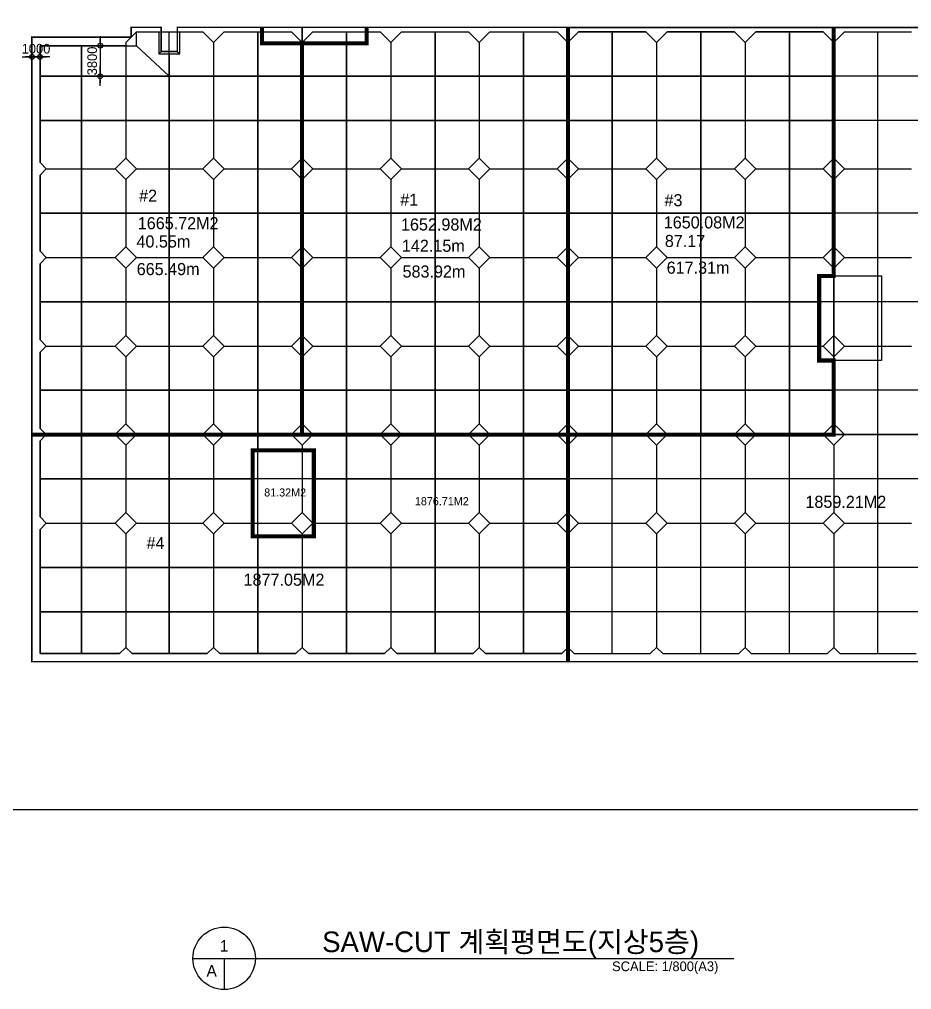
# Model space of a CAD drawing. Header units: millimetres. Extents: x -224470 to 893780, y -1288009 to 197746.
# Drawn here: x 102622 to 213406, y -1137539 to -1017047 of the extents above; entities that cross this region are included whole.
import ezdxf
from ezdxf.enums import TextEntityAlignment as Align

# ---------------------------------------------------------------- set-up
doc = ezdxf.new("R2010")
doc.units = ezdxf.units.MM
doc.header["$LTSCALE"] = 1000
doc.header["$MEASUREMENT"] = 0
doc.header["$PDSIZE"] = -10
doc.layers.get('0').update_dxf_attribs({"linetype": 'CONTINUOUS'})
doc.layers.get('Defpoints').update_dxf_attribs({"color": 171, "linetype": 'CONTINUOUS'})
for name, color, linetype in [('NDIM', 7, 'CONTINUOUS'), ('SAW-CUT', 6, 'CONTINUOUS'), ('SYM', 7, 'CONTINUOUS'), ('TEXT', 3, 'CONTINUOUS')]:
    doc.layers.add(name, color=color, linetype=linetype)
doc.styles.add('CGS', font='cgse', dxfattribs={"bigfont": 'cgs'})
doc.styles.add('나눔바른고딕', font='')
doc.styles.get('나눔바른고딕').set_extended_font_data('나눔바른고딕')
doc.dimstyles.new('NDIM 1200', dxfattribs={"dimscale": 500, "dimtxt": 3, "dimasz": 1, "dimexe": 2, "dimexo": 2, "dimgap": 1, "dimtad": 1, "dimdec": 0, "dimdsep": 46, "dimtxsty": 'CGS', "dimblk": 'DOT0', "dimcen": 1, "dimdle": 8, "dimclrd": 2, "dimclre": 2, "dimclrt": 2, "dimadec": 0, "dimazin": 0, "dimtfac": 1, "dimtdec": 0, "dimtix": 1, "dimtmove": 2, "dimatfit": 3, "dimldrblk": 'DOT0', "dimfxl": 1, "dimtolj": 1, "dimtzin": 0, "dimlwd": -1, "dimlwe": -1, "dimarcsym": 0})

# ---------------------------------------------------------------- blocks, each defined once
blk = doc.blocks.new('DOT0')
blk.add_line((-3, 0), (3, 0))
at = {"color": 6}
blk.add_circle((0, 0), 0.75, dxfattribs=at)
blk = doc.blocks.new('*D413')
at = {"layer": 'Defpoints', "color": 0, "ltscale": 0.4, "transparency": 16777216}
for p in [(105180, -1021692), (104180, -1023292), (105180, -1023292)]:
    blk.add_point(p, dxfattribs=at)
at = {"layer": 'NDIM', "ltscale": 0.4, "transparency": 16777216}
for p, q in [((103780, -1021692), (103380, -1021692)), ((104180, -1022492), (104180, -1020892)), ((104180, -1021692), (105180, -1021692)), ((105180, -1022492), (105180, -1020892)), ((105580, -1021692), (105980, -1021692))]:
    blk.add_line(p, q, dxfattribs=at)
at = {"layer": 'NDIM', "ltscale": 0.4, "transparency": 16777216, "xscale": 400, "yscale": 400, "zscale": 400}
blk.add_blockref('DOT0', (104180, -1021692), dxfattribs=at)
at = {"layer": 'NDIM', "ltscale": 0.4, "transparency": 16777216, "xscale": 400, "yscale": 400, "zscale": 400, "rotation": 180}
blk.add_blockref('DOT0', (105180, -1021692), dxfattribs=at)
at = {"layer": 'NDIM', "ltscale": 0.4, "transparency": 16777216, "insert": (104680, -1020692), "char_height": 1200, "attachment_point": 5, "style": 'CGS'}
blk.add_mtext('\\A1;1000', dxfattribs=at)
blk = doc.blocks.new('*D417')
at = {"layer": 'Defpoints', "color": 0, "ltscale": 0.4, "transparency": 16777216}
for p in [(114261, -1020309), (112661, -1024109), (114261, -1024109)]:
    blk.add_point(p, dxfattribs=at)
at = {"layer": 'NDIM', "ltscale": 0.4, "transparency": 16777216}
for p, q in [((113461, -1020309), (111861, -1020309)), ((112661, -1019909), (112661, -1019509)), ((112661, -1020309), (112661, -1024109)), ((113461, -1024109), (111861, -1024109)), ((112661, -1024509), (112661, -1024909))]:
    blk.add_line(p, q, dxfattribs=at)
at = {"layer": 'NDIM', "ltscale": 0.4, "transparency": 16777216, "xscale": 400, "yscale": 400, "zscale": 400}
for p, rotation in [((112661, -1020309), 270), ((112661, -1024109), 90)]:
    blk.add_blockref('DOT0', p, dxfattribs=dict(at, rotation=rotation))
at = {"layer": 'NDIM', "ltscale": 0.4, "transparency": 16777216, "insert": (111661, -1022209), "char_height": 1200, "attachment_point": 5, "rotation": 90, "style": 'CGS'}
blk.add_mtext('\\A1;3800', dxfattribs=at)

msp = doc.modelspace()

# ---------------------------------------------------------------- linework, layer by layer
at = {"color": 2, "ltscale": 10000, "const_width": 200}
for points in [[(132730.1, -1018034.5), (122230.1, -1018034.5), (122230.1, -1021034.5), (120230.1, -1021034.5), (120230.1, -1018034.5), (116480.1, -1018034.5), (116480.1, -1019259.5), (104180.1, -1019259.5), (104180.1, -1068609.5), (137730.1, -1068609.5), (137730.1, -1020034.5), (132730.1, -1020034.5), (132730.1, -1018034.5)], [(145730.1, -1018034.5), (145730.1, -1020034.5), (137730.1, -1020034.5), (137730.1, -1068609.5), (170730.1, -1068609.5), (170730.1, -1018034.5), (145730.1, -1018034.5)], [(203730.1, -1018034.5), (203730.1, -1048909.5), (201930.1, -1048909.5), (201930.1, -1059409.5), (203730.1, -1059409.5), (203730.1, -1068609.5), (170730.1, -1068609.5), (170730.1, -1018034.5), (203730.1, -1018034.5)], [(104180.1, -1068609.5), (104180.1, -1096809.5), (170730.1, -1096809.5), (170730.1, -1068609.5), (104180.1, -1068609.5)], [(131580.1, -1070559.5), (139180.1, -1070559.5), (139180.1, -1081259.5), (131580.1, -1081259.5), (131580.1, -1070559.5)]]:
    msp.add_lwpolyline(points, dxfattribs=at)
at = {"color": 3, "ltscale": 10000}
for points in [[(137730.1, -1068609.5), (137730.1, -1057609.5), (137730.1, -1018034.5), (122230.1, -1018034.5), (122230.1, -1021034.5), (120230.1, -1021034.5), (120230.1, -1018034.5), (116480.1, -1018034.5), (116480.1, -1019259.5), (104180.1, -1019259.5), (104180.1, -1068609.5), (137730.1, -1068609.5)], [(137730.1, -1018034.5), (137730.1, -1068609.5), (170730.1, -1068609.5), (170730.1, -1018034.5), (137730.1, -1018034.5)], [(170730.1, -1018034.5), (203730.1, -1018034.5), (203730.1, -1068609.5), (170730.1, -1068609.5), (170730.1, -1018034.5)], [(203730.1, -1018034.5), (236730.1, -1018034.5), (236730.1, -1068609.5), (203730.1, -1068609.5), (203730.1, -1018034.5)], [(104180.1, -1068609.5), (104180.1, -1096809.5), (170730.1, -1096809.5), (170730.1, -1068609.5), (104180.1, -1068609.5)], [(170730.1, -1068609.5), (170730.1, -1096809.5), (236730.1, -1096809.5), (236730.1, -1068609.5), (170730.1, -1068609.5)]]:
    msp.add_lwpolyline(points, dxfattribs=at)
at = {"color": 1, "ltscale": 10000, "const_width": 500}
for points in [[(137730.1, -1020034.5), (132730.1, -1020034.5), (132730.1, -1018034.5)], [(145730.1, -1018034.5), (145730.1, -1020034.5), (137730.1, -1020034.5), (137730.1, -1068609.5), (170730.1, -1068609.5), (170730.1, -1018034.5)], [(203730.1, -1018034.5), (203730.1, -1048909.5), (201930.1, -1048909.5), (201930.1, -1059409.5), (203730.1, -1059409.5), (203730.1, -1068609.5), (170730.1, -1068609.5)], [(137730.1, -1068609.5), (104180.1, -1068609.5)], [(170730.1, -1068609.5), (170730.1, -1096809.5)]]:
    msp.add_lwpolyline(points, dxfattribs=at)
at = {"color": 2, "ltscale": 10000}
msp.add_lwpolyline([(236730.1, -1057859.5), (236730.1, -1018034.5), (203730.1, -1018034.5), (203730.1, -1048909.5), (209680.1, -1048909.5), (209680.1, -1059409.5), (203730.1, -1059409.5), (203730.1, -1068609.5), (236730.1, -1068609.5), (236730.1, -1057859.5)], dxfattribs=at)
at = {"color": 114, "ltscale": 10000, "true_color": 0x139b48}
for points in [[(105954.4, -1068609.5), (105180.1, -1067835.2), (105180.1, -1058383.7), (105954.4, -1057609.5), (105180.1, -1056835.2), (105180.1, -1047383.7), (105954.4, -1046609.5), (105180.1, -1045835.2), (105180.1, -1036383.7), (105954.4, -1035609.5), (105180.1, -1034835.2), (105180.1, -1020309.5), (117154.4, -1020309.5), (117154.4, -1018609.5), (119929.4, -1018609.5), (119929.4, -1021334.5), (122529.4, -1021334.5), (122529.4, -1018609.5), (125405.8, -1018609.5), (126730.1, -1019933.7), (128054.4, -1018609.5), (136405.8, -1018609.5), (137730.1, -1019933.7), (137730.1, -1034285.2), (136405.8, -1035609.5), (137730.1, -1036933.7), (137730.1, -1045285.2), (136405.8, -1046609.5), (137730.1, -1047933.7), (137730.1, -1056285.2), (136405.8, -1057609.5), (137730.1, -1058933.7), (137730.1, -1067285.2), (136405.8, -1068609.5)], [(132230.1, -1018609.5), (132230.1, -1068609.5)], [(137730.1, -1019933.7), (139054.4, -1018609.5), (147405.8, -1018609.5), (148730.1, -1019933.7), (150054.4, -1018609.5), (158405.8, -1018609.5), (159730.1, -1019933.7), (161054.4, -1018609.5), (169405.8, -1018609.5), (170730.1, -1019933.7)], [(143230.1, -1018609.5), (143230.1, -1068609.5)], [(154230.1, -1018609.5), (154230.1, -1068609.5)], [(165230.1, -1018609.5), (165230.1, -1068609.5)], [(203730.1, -1019933.7), (202405.8, -1018609.5), (194054.4, -1018609.5), (192730.1, -1019933.7), (191405.8, -1018609.5), (183054.4, -1018609.5), (181730.1, -1019933.7), (180405.8, -1018609.5), (172054.4, -1018609.5), (170730.1, -1019933.7), (170730.1, -1034285.2), (172054.4, -1035609.5), (170730.1, -1036933.7), (170730.1, -1045285.2), (172054.4, -1046609.5), (170730.1, -1047933.7), (170730.1, -1056285.2), (172054.4, -1057609.5), (170730.1, -1058933.7), (170730.1, -1067285.2), (172054.4, -1068609.5)], [(176230.1, -1018609.5), (176230.1, -1068609.5)], [(187230.1, -1018609.5), (187230.1, -1068609.5)], [(198230.1, -1018609.5), (198230.1, -1068609.5)], [(110330.1, -1020309.5), (110330.1, -1068609.5)], [(115830.1, -1020309.5), (115830.1, -1034285.2)], [(117154.4, -1020309.5), (121230.1, -1024109.5)], [(126730.1, -1019933.7), (126730.1, -1034285.2)], [(148730.1, -1019933.7), (148730.1, -1034285.2)], [(159730.1, -1019933.7), (159730.1, -1034285.2)], [(181730.1, -1019933.7), (181730.1, -1034285.2)], [(192730.1, -1019933.7), (192730.1, -1034285.2)], [(120230.1, -1021034.5), (119929.4, -1021334.5)], [(121230.1, -1021334.5), (121230.1, -1068609.5)], [(122230.1, -1021034.5), (122529.4, -1021334.5)], [(105180.1, -1024109.5), (137730.1, -1024109.5)], [(137730.1, -1024109.5), (170730.1, -1024109.5)], [(170730.1, -1024109.5), (203730.1, -1024109.5)], [(105180.1, -1029609.5), (137730.1, -1029609.5)], [(137730.1, -1029609.5), (170730.1, -1029609.5)], [(170730.1, -1029609.5), (203730.1, -1029609.5)], [(115830.1, -1034285.2), (114505.8, -1035609.5), (115830.1, -1036933.7), (117154.4, -1035609.5), (115830.1, -1034285.2)], [(126730.1, -1034285.2), (125405.8, -1035609.5), (126730.1, -1036933.7), (128054.4, -1035609.5), (126730.1, -1034285.2)], [(137730.1, -1034285.2), (139054.4, -1035609.5), (137730.1, -1036933.7)], [(148730.1, -1034285.2), (147405.8, -1035609.5), (148730.1, -1036933.7), (150054.4, -1035609.5), (148730.1, -1034285.2)], [(159730.1, -1034285.2), (158405.8, -1035609.5), (159730.1, -1036933.7), (161054.4, -1035609.5), (159730.1, -1034285.2)], [(170730.1, -1034285.2), (169405.8, -1035609.5), (170730.1, -1036933.7)], [(181730.1, -1034285.2), (180405.8, -1035609.5), (181730.1, -1036933.7), (183054.4, -1035609.5), (181730.1, -1034285.2)], [(192730.1, -1034285.2), (191405.8, -1035609.5), (192730.1, -1036933.7), (194054.4, -1035609.5), (192730.1, -1034285.2)], [(203730.1, -1034285.2), (202405.8, -1035609.5), (203730.1, -1036933.7)], [(105954.4, -1035609.5), (114505.8, -1035609.5)], [(117154.4, -1035609.5), (125405.8, -1035609.5)], [(128054.4, -1035609.5), (136405.8, -1035609.5)], [(139054.4, -1035609.5), (147405.8, -1035609.5)], [(150054.4, -1035609.5), (158405.8, -1035609.5)], [(161054.4, -1035609.5), (169405.8, -1035609.5)], [(172054.4, -1035609.5), (180405.8, -1035609.5)], [(183054.4, -1035609.5), (191405.8, -1035609.5)], [(194054.4, -1035609.5), (202405.8, -1035609.5)], [(115830.1, -1036933.7), (115830.1, -1045285.2)], [(126730.1, -1036933.7), (126730.1, -1045285.2)], [(148730.1, -1036933.7), (148730.1, -1045285.2)], [(159730.1, -1036933.7), (159730.1, -1045285.2)], [(181730.1, -1036933.7), (181730.1, -1045285.2)], [(192730.1, -1036933.7), (192730.1, -1045285.2)], [(105180.1, -1041109.5), (137730.1, -1041109.5)], [(137730.1, -1041109.5), (170730.1, -1041109.5)], [(170730.1, -1041109.5), (203730.1, -1041109.5)], [(115830.1, -1045285.2), (114505.8, -1046609.5), (115830.1, -1047933.7), (117154.4, -1046609.5), (115830.1, -1045285.2)], [(126730.1, -1045285.2), (125405.8, -1046609.5), (126730.1, -1047933.7), (128054.4, -1046609.5), (126730.1, -1045285.2)], [(137730.1, -1045285.2), (139054.4, -1046609.5), (137730.1, -1047933.7)], [(148730.1, -1045285.2), (147405.8, -1046609.5), (148730.1, -1047933.7), (150054.4, -1046609.5), (148730.1, -1045285.2)], [(159730.1, -1045285.2), (158405.8, -1046609.5), (159730.1, -1047933.7), (161054.4, -1046609.5), (159730.1, -1045285.2)], [(170730.1, -1045285.2), (169405.8, -1046609.5), (170730.1, -1047933.7)], [(181730.1, -1045285.2), (180405.8, -1046609.5), (181730.1, -1047933.7), (183054.4, -1046609.5), (181730.1, -1045285.2)], [(192730.1, -1045285.2), (191405.8, -1046609.5), (192730.1, -1047933.7), (194054.4, -1046609.5), (192730.1, -1045285.2)], [(203730.1, -1045285.2), (202405.8, -1046609.5), (203730.1, -1047933.7)], [(105954.4, -1046609.5), (114505.8, -1046609.5)], [(117154.4, -1046609.5), (125405.8, -1046609.5)], [(128054.4, -1046609.5), (136405.8, -1046609.5)], [(139054.4, -1046609.5), (147405.8, -1046609.5)], [(150054.4, -1046609.5), (158405.8, -1046609.5)], [(161054.4, -1046609.5), (169405.8, -1046609.5)], [(172054.4, -1046609.5), (180405.8, -1046609.5)], [(183054.4, -1046609.5), (191405.8, -1046609.5)], [(194054.4, -1046609.5), (202405.8, -1046609.5)], [(115830.1, -1047933.7), (115830.1, -1056285.2)], [(126730.1, -1047933.7), (126730.1, -1056285.2)], [(148730.1, -1047933.7), (148730.1, -1056285.2)], [(159730.1, -1047933.7), (159730.1, -1056285.2)], [(181730.1, -1047933.7), (181730.1, -1056285.2)], [(192730.1, -1047933.7), (192730.1, -1056285.2)], [(105180.1, -1052109.5), (137730.1, -1052109.5)], [(137730.1, -1052109.5), (170730.1, -1052109.5)], [(170730.1, -1052109.5), (201930.1, -1052109.5)], [(115830.1, -1056285.2), (114505.8, -1057609.5), (115830.1, -1058933.7), (117154.4, -1057609.5), (115830.1, -1056285.2)], [(126730.1, -1056285.2), (125405.8, -1057609.5), (126730.1, -1058933.7), (128054.4, -1057609.5), (126730.1, -1056285.2)], [(137730.1, -1056285.2), (139054.4, -1057609.5), (137730.1, -1058933.7)], [(148730.1, -1056285.2), (147405.8, -1057609.5), (148730.1, -1058933.7), (150054.4, -1057609.5), (148730.1, -1056285.2)], [(159730.1, -1056285.2), (158405.8, -1057609.5), (159730.1, -1058933.7), (161054.4, -1057609.5), (159730.1, -1056285.2)], [(170730.1, -1056285.2), (169405.8, -1057609.5), (170730.1, -1058933.7)], [(181730.1, -1056285.2), (180405.8, -1057609.5), (181730.1, -1058933.7), (183054.4, -1057609.5), (181730.1, -1056285.2)], [(192730.1, -1056285.2), (191405.8, -1057609.5), (192730.1, -1058933.7), (194054.4, -1057609.5), (192730.1, -1056285.2)], [(105954.4, -1057609.5), (114505.8, -1057609.5)], [(117154.4, -1057609.5), (125405.8, -1057609.5)], [(128054.4, -1057609.5), (136405.8, -1057609.5)], [(139054.4, -1057609.5), (147405.8, -1057609.5)], [(150054.4, -1057609.5), (158405.8, -1057609.5)], [(161054.4, -1057609.5), (169405.8, -1057609.5)], [(172054.4, -1057609.5), (180405.8, -1057609.5)], [(183054.4, -1057609.5), (191405.8, -1057609.5)], [(194054.4, -1057609.5), (201930.1, -1057609.5)], [(115830.1, -1058933.7), (115830.1, -1067285.2)], [(126730.1, -1058933.7), (126730.1, -1067285.2)], [(148730.1, -1058933.7), (148730.1, -1067285.2)], [(159730.1, -1058933.7), (159730.1, -1067285.2)], [(181730.1, -1058933.7), (181730.1, -1067285.2)], [(192730.1, -1058933.7), (192730.1, -1067285.2)], [(105180.1, -1063109.5), (137730.1, -1063109.5)], [(137730.1, -1063109.5), (170730.1, -1063109.5)], [(170730.1, -1063109.5), (203730.1, -1063109.5)], [(114505.8, -1068609.5), (115830.1, -1067285.2), (117154.4, -1068609.5)], [(125405.8, -1068609.5), (126730.1, -1067285.2), (128054.4, -1068609.5)], [(137730.1, -1067285.2), (139054.4, -1068609.5)], [(147405.8, -1068609.5), (148730.1, -1067285.2), (150054.4, -1068609.5)], [(158405.8, -1068609.5), (159730.1, -1067285.2), (161054.4, -1068609.5)], [(170730.1, -1067285.2), (169405.8, -1068609.5)], [(180405.8, -1068609.5), (181730.1, -1067285.2), (183054.4, -1068609.5)], [(191405.8, -1068609.5), (192730.1, -1067285.2), (194054.4, -1068609.5)], [(203730.1, -1067285.2), (202405.8, -1068609.5)], [(170730.1, -1095035.2), (169955.8, -1095809.5), (160504.4, -1095809.5), (159730.1, -1095035.2), (158955.8, -1095809.5), (149504.4, -1095809.5), (148730.1, -1095035.2), (147955.8, -1095809.5), (138504.4, -1095809.5), (137730.1, -1095035.2), (136955.8, -1095809.5), (127504.4, -1095809.5), (126730.1, -1095035.2), (125955.8, -1095809.5), (116604.4, -1095809.5), (115830.1, -1095035.2), (115055.8, -1095809.5), (105180.1, -1095809.5), (105180.1, -1080383.7), (105954.4, -1079609.5), (105180.1, -1078835.2), (105180.1, -1069383.7), (105954.4, -1068609.5), (114505.8, -1068609.5), (115830.1, -1069933.7)], [(110330.1, -1068609.5), (110330.1, -1095809.5)], [(115830.1, -1069933.7), (117152.7, -1068611.1), (125405.8, -1068609.5), (126730.1, -1069933.7), (128054.4, -1068609.5), (136405.8, -1068608.6), (137730.1, -1069933.7), (139054.4, -1068609.5), (147405.8, -1068609.5), (148730.1, -1069933.7), (150054.4, -1068609.5), (158405.8, -1068609.5), (159730.1, -1069933.7), (161054.4, -1068609.5), (169414.1, -1068609.5), (170730.1, -1069925.4)], [(121230.1, -1068609.5), (121230.1, -1095809.5)], [(132230.1, -1068609), (132230.1, -1070559.5)], [(143230.1, -1068609.5), (143230.1, -1095809.5)], [(154230.1, -1068609.5), (154230.1, -1095809.5)], [(165230.1, -1068609.5), (165230.1, -1095809.5)], [(115830.1, -1069933.7), (115830.1, -1078285.2)], [(126730.1, -1069933.7), (126730.1, -1078285.2)], [(137729.9, -1069938.6), (137729.9, -1070559.5)], [(148730.1, -1069933.7), (148730.1, -1078285.2)], [(159730.1, -1069933.7), (159730.1, -1078285.2)], [(105180.1, -1074109.5), (131580.1, -1074109.5)], [(139180.1, -1074109.5), (170730.1, -1074109.5)], [(115830.1, -1078285.2), (114505.8, -1079609.5), (115830.1, -1080933.7), (117154.4, -1079609.5), (115830.1, -1078285.2)], [(126730.1, -1078285.2), (125405.8, -1079609.5), (126730.1, -1080933.7), (128054.4, -1079609.5), (126730.1, -1078285.2)], [(148730.1, -1078285.2), (147405.8, -1079609.5), (148730.1, -1080933.7), (150054.4, -1079609.5), (148730.1, -1078285.2)], [(159730.1, -1078285.2), (158405.8, -1079609.5), (159730.1, -1080933.7), (161054.4, -1079609.5), (159730.1, -1078285.2)], [(170730.1, -1078285.2), (169405.8, -1079609.5), (170730.1, -1080933.7)], [(105954.4, -1079609.5), (114505.8, -1079609.5)], [(117154.4, -1079609.5), (125405.8, -1079609.5)], [(128054.4, -1079609.5), (131580.1, -1079609.5)], [(139180.1, -1079608.6), (147405.8, -1079608.6)], [(150054.4, -1079609.5), (158405.8, -1079609.5)], [(161053.4, -1079608.6), (169405.8, -1079608.6)], [(115830.1, -1080933.7), (115830.1, -1095035.2)], [(126730.1, -1080933.7), (126730.1, -1095035.2)], [(132230.1, -1081259.5), (132230.1, -1095809.5)], [(137730.1, -1081259.5), (137730.1, -1095035.2)], [(148730.1, -1080933.7), (148730.1, -1095035.2)], [(159730.1, -1080933.7), (159730.1, -1095035.2)], [(105180.1, -1085109.5), (170730.1, -1085109.5)], [(105180.1, -1090609.5), (170730.1, -1090609.5)]]:
    msp.add_lwpolyline(points, dxfattribs=at)
at = {"color": 1, "ltscale": 10000, "const_width": 500}
msp.add_lwpolyline([(131580.1, -1070559.5), (131580.1, -1081259.5), (133580.1, -1081259.5), (139180.1, -1081259.5), (139180.1, -1070559.5)], close=True, dxfattribs=at)
at = {"layer": 'Defpoints', "ltscale": 10000}
msp.add_lwpolyline([(292000, -1115221.9), (8000, -1115221.9), (8000, -954254.1), (292000, -954254.1)], close=True, dxfattribs=at)
at = {"layer": 'SAW-CUT', "ltscale": 10000}
for p, q in [((117154.4, -1018609.5), (125405.8, -1018609.5)), ((121230.1, -1095809.5), (121230.1, -1018609.5)), ((128054.4, -1018609.5), (136405.8, -1018609.5)), ((132230.1, -1095809.5), (132230.1, -1018609.5)), ((139054.4, -1018609.5), (147405.8, -1018609.5)), ((143230.1, -1095809.5), (143230.1, -1018609.5)), ((150054.4, -1018609.5), (158405.8, -1018609.5)), ((154230.1, -1095809.5), (154230.1, -1018609.5)), ((161054.4, -1018609.5), (169405.8, -1018609.5)), ((165230.1, -1095809.5), (165230.1, -1018609.5)), ((172054.4, -1018609.5), (180405.8, -1018609.5)), ((176230.1, -1095809.5), (176230.1, -1018609.5)), ((183054.4, -1018609.5), (191405.8, -1018609.5)), ((187230.1, -1095809.5), (187230.1, -1018609.5)), ((194054.4, -1018609.5), (202405.8, -1018609.5)), ((198230.1, -1095809.5), (198230.1, -1018609.5)), ((205054.4, -1018609.5), (213405.8, -1018609.5)), ((209230.1, -1095809.5), (209230.1, -1018609.5)), ((115830.1, -1020309.5), (105180.1, -1020309.5)), ((105180.1, -1020309.5), (105180.1, -1034835.2)), ((110330.1, -1095809.5), (110330.1, -1020309.5)), ((115830.1, -1019933.7), (115830.1, -1034285.2)), ((126730.1, -1019933.7), (126730.1, -1034285.2)), ((137730.1, -1019933.7), (137730.1, -1034285.2)), ((148730.1, -1019933.7), (148730.1, -1034285.2)), ((159730.1, -1019933.7), (159730.1, -1034285.2)), ((170730.1, -1019933.7), (170730.1, -1034285.2)), ((181730.1, -1019933.7), (181730.1, -1034285.2)), ((192730.1, -1019933.7), (192730.1, -1034285.2)), ((203730.1, -1019933.7), (203730.1, -1034285.2)), ((269630.1, -1024109.5), (105180.1, -1024109.5)), ((269630.1, -1029609.5), (105180.1, -1029609.5)), ((105954.4, -1035609.5), (114505.8, -1035609.5)), ((117154.4, -1035609.5), (125405.8, -1035609.5)), ((128054.4, -1035609.5), (136405.8, -1035609.5)), ((139054.4, -1035609.5), (147405.8, -1035609.5)), ((150054.4, -1035609.5), (158405.8, -1035609.5)), ((161054.4, -1035609.5), (169405.8, -1035609.5)), ((172054.4, -1035609.5), (180405.8, -1035609.5)), ((183054.4, -1035609.5), (191405.8, -1035609.5)), ((194054.4, -1035609.5), (202405.8, -1035609.5)), ((205054.4, -1035609.5), (213405.8, -1035609.5)), ((105180.1, -1036383.7), (105180.1, -1045835.2)), ((115830.1, -1036933.7), (115830.1, -1045285.2)), ((126730.1, -1036933.7), (126730.1, -1045285.2)), ((137730.1, -1036933.7), (137730.1, -1045285.2)), ((148730.1, -1036933.7), (148730.1, -1045285.2)), ((159730.1, -1036933.7), (159730.1, -1045285.2)), ((170730.1, -1036933.7), (170730.1, -1045285.2)), ((181730.1, -1036933.7), (181730.1, -1045285.2)), ((192730.1, -1036933.7), (192730.1, -1045285.2)), ((203730.1, -1036933.7), (203730.1, -1045285.2)), ((276255.1, -1041109.5), (105180.1, -1041109.5)), ((105954.4, -1046609.5), (114505.8, -1046609.5)), ((117154.4, -1046609.5), (125405.8, -1046609.5)), ((128054.4, -1046609.5), (136405.8, -1046609.5)), ((139054.4, -1046609.5), (147405.8, -1046609.5)), ((150054.4, -1046609.5), (158405.8, -1046609.5)), ((161054.4, -1046609.5), (169405.8, -1046609.5)), ((172054.4, -1046609.5), (180405.8, -1046609.5)), ((183054.4, -1046609.5), (191405.8, -1046609.5)), ((194054.4, -1046609.5), (202405.8, -1046609.5)), ((205054.4, -1046609.5), (213405.8, -1046609.5)), ((105180.1, -1047383.7), (105180.1, -1056835.2)), ((115830.1, -1047933.7), (115830.1, -1056285.2)), ((126730.1, -1047933.7), (126730.1, -1056285.2)), ((137730.1, -1047933.7), (137730.1, -1056285.2)), ((148730.1, -1047933.7), (148730.1, -1056285.2)), ((159730.1, -1047933.7), (159730.1, -1056285.2)), ((170730.1, -1047933.7), (170730.1, -1056285.2)), ((181730.1, -1047933.7), (181730.1, -1056285.2)), ((192730.1, -1047933.7), (192730.1, -1056285.2)), ((203730.1, -1047933.7), (203730.1, -1056285.2)), ((276255.1, -1052109.5), (105180.1, -1052109.5)), ((105954.4, -1057609.5), (114505.8, -1057609.5)), ((117154.4, -1057609.5), (125405.8, -1057609.5)), ((128054.4, -1057609.5), (136405.8, -1057609.5)), ((139054.4, -1057609.5), (147405.8, -1057609.5)), ((150054.4, -1057609.5), (158405.8, -1057609.5)), ((161054.4, -1057609.5), (169405.8, -1057609.5)), ((172054.4, -1057609.5), (180405.8, -1057609.5)), ((183054.4, -1057609.5), (191405.8, -1057609.5)), ((194054.4, -1057609.5), (202405.8, -1057609.5)), ((205054.4, -1057609.5), (213405.8, -1057609.5)), ((105180.1, -1058383.7), (105180.1, -1067835.2)), ((115830.1, -1058933.7), (115830.1, -1067285.2)), ((126730.1, -1058933.7), (126730.1, -1067285.2)), ((137730.1, -1058933.7), (137730.1, -1067285.2)), ((148730.1, -1058933.7), (148730.1, -1067285.2)), ((159730.1, -1058933.7), (159730.1, -1067285.2)), ((170730.1, -1058933.7), (170730.1, -1067285.2)), ((181730.1, -1058933.7), (181730.1, -1067285.2)), ((192730.1, -1058933.7), (192730.1, -1067285.2)), ((203730.1, -1058933.7), (203730.1, -1067285.2)), ((276255.1, -1063109.5), (105180.1, -1063109.5)), ((105954.4, -1068609.5), (114505.8, -1068609.5)), ((117154.4, -1068609.5), (125405.8, -1068609.5)), ((128054.4, -1068609.5), (136405.8, -1068609.5)), ((139054.4, -1068609.5), (147405.8, -1068609.5)), ((150054.4, -1068609.5), (158405.8, -1068609.5)), ((161054.4, -1068609.5), (169405.8, -1068609.5)), ((172054.4, -1068609.5), (180405.8, -1068609.5)), ((183054.4, -1068609.5), (191405.8, -1068609.5)), ((194054.4, -1068609.5), (202405.8, -1068609.5)), ((205054.4, -1068609.5), (213405.8, -1068609.5)), ((105180.1, -1069383.7), (105180.1, -1078835.2)), ((115830.1, -1069933.7), (115830.1, -1078285.2)), ((126730.1, -1069933.7), (126730.1, -1078285.2)), ((137730.1, -1069933.7), (137730.1, -1078285.2)), ((148730.1, -1069933.7), (148730.1, -1078285.2)), ((159730.1, -1069933.7), (159730.1, -1078285.2)), ((170730.1, -1069933.7), (170730.1, -1078285.2)), ((181730.1, -1069933.7), (181730.1, -1078285.2)), ((192730.1, -1069933.7), (192730.1, -1078285.2)), ((203730.1, -1069933.7), (203730.1, -1078285.2)), ((276255.1, -1074109.5), (105180.1, -1074109.5)), ((105954.4, -1079609.5), (114505.8, -1079609.5)), ((117154.4, -1079609.5), (125405.8, -1079609.5)), ((128054.4, -1079609.5), (136405.8, -1079609.5)), ((139054.4, -1079609.5), (147405.8, -1079609.5)), ((150054.4, -1079609.5), (158405.8, -1079609.5)), ((161054.4, -1079609.5), (169405.8, -1079609.5)), ((172054.4, -1079609.5), (180405.8, -1079609.5)), ((183054.4, -1079609.5), (191405.8, -1079609.5)), ((194054.4, -1079609.5), (202405.8, -1079609.5)), ((205054.4, -1079609.5), (213405.8, -1079609.5)), ((105180.1, -1080383.7), (105180.1, -1095809.5)), ((115830.1, -1080933.7), (115830.1, -1095035.2)), ((126730.1, -1080933.7), (126730.1, -1095035.2)), ((137730.1, -1080933.7), (137730.1, -1095035.2)), ((148730.1, -1080933.7), (148730.1, -1095035.2)), ((159730.1, -1080933.7), (159730.1, -1095035.2)), ((170730.1, -1080933.7), (170730.1, -1095035.2)), ((181730.1, -1080933.7), (181730.1, -1095035.2)), ((192730.1, -1080933.7), (192730.1, -1095035.2)), ((203730.1, -1080933.7), (203730.1, -1095035.2)), ((269630.1, -1090609.5), (105180.1, -1090609.5)), ((105180.1, -1095809.5), (115055.8, -1095809.5)), ((116604.4, -1095809.5), (125955.8, -1095809.5)), ((127504.4, -1095809.5), (136955.8, -1095809.5)), ((138504.4, -1095809.5), (147955.8, -1095809.5)), ((149504.4, -1095809.5), (158955.8, -1095809.5)), ((160504.4, -1095809.5), (169955.8, -1095809.5)), ((171504.4, -1095809.5), (180955.8, -1095809.5)), ((182504.4, -1095809.5), (191955.8, -1095809.5)), ((193504.4, -1095809.5), (202955.8, -1095809.5)), ((204504.4, -1095809.5), (213955.8, -1095809.5))]:
    msp.add_line(p, q, dxfattribs=at)
for points in [[(115830.1, -1019933.7), (117154.4, -1018609.5)], [(125405.8, -1018609.5), (126730.1, -1019933.7), (128054.4, -1018609.5)], [(136405.8, -1018609.5), (137730.1, -1019933.7), (139054.4, -1018609.5)], [(147405.8, -1018609.5), (148730.1, -1019933.7), (150054.4, -1018609.5)], [(158405.8, -1018609.5), (159730.1, -1019933.7), (161054.4, -1018609.5)], [(169405.8, -1018609.5), (170730.1, -1019933.7), (172054.4, -1018609.5)], [(180405.8, -1018609.5), (181730.1, -1019933.7), (183054.4, -1018609.5)], [(191405.8, -1018609.5), (192730.1, -1019933.7), (194054.4, -1018609.5)], [(202405.8, -1018609.5), (203730.1, -1019933.7), (205054.4, -1018609.5)], [(105180.1, -1036383.7), (105954.4, -1035609.5), (105180.1, -1034835.2)], [(270954.4, -1035609.5), (276255.1, -1035609.5), (276255.1, -1085109.5), (105180.1, -1085109.5)], [(105180.1, -1047383.7), (105954.4, -1046609.5), (105180.1, -1045835.2)], [(105180.1, -1058383.7), (105954.4, -1057609.5), (105180.1, -1056835.2)], [(105180.1, -1069383.7), (105954.4, -1068609.5), (105180.1, -1067835.2)], [(105180.1, -1080383.7), (105954.4, -1079609.5), (105180.1, -1078835.2)], [(116604.4, -1095809.5), (115830.1, -1095035.2), (115055.8, -1095809.5)], [(127504.4, -1095809.5), (126730.1, -1095035.2), (125955.8, -1095809.5)], [(138504.4, -1095809.5), (137730.1, -1095035.2), (136955.8, -1095809.5)], [(149504.4, -1095809.5), (148730.1, -1095035.2), (147955.8, -1095809.5)], [(160504.4, -1095809.5), (159730.1, -1095035.2), (158955.8, -1095809.5)], [(171504.4, -1095809.5), (170730.1, -1095035.2), (169955.8, -1095809.5)], [(182504.4, -1095809.5), (181730.1, -1095035.2), (180955.8, -1095809.5)], [(193504.4, -1095809.5), (192730.1, -1095035.2), (191955.8, -1095809.5)], [(204504.4, -1095809.5), (203730.1, -1095035.2), (202955.8, -1095809.5)]]:
    msp.add_lwpolyline(points, dxfattribs=at)
for points in [[(115830.1, -1034285.2), (114505.8, -1035609.5), (115830.1, -1036933.7), (117154.4, -1035609.5)], [(126730.1, -1034285.2), (125405.8, -1035609.5), (126730.1, -1036933.7), (128054.4, -1035609.5)], [(137730.1, -1034285.2), (136405.8, -1035609.5), (137730.1, -1036933.7), (139054.4, -1035609.5)], [(148730.1, -1034285.2), (147405.8, -1035609.5), (148730.1, -1036933.7), (150054.4, -1035609.5)], [(159730.1, -1034285.2), (158405.8, -1035609.5), (159730.1, -1036933.7), (161054.4, -1035609.5)], [(170730.1, -1034285.2), (169405.8, -1035609.5), (170730.1, -1036933.7), (172054.4, -1035609.5)], [(181730.1, -1034285.2), (180405.8, -1035609.5), (181730.1, -1036933.7), (183054.4, -1035609.5)], [(192730.1, -1034285.2), (191405.8, -1035609.5), (192730.1, -1036933.7), (194054.4, -1035609.5)], [(203730.1, -1034285.2), (202405.8, -1035609.5), (203730.1, -1036933.7), (205054.4, -1035609.5)], [(115830.1, -1045285.2), (114505.8, -1046609.5), (115830.1, -1047933.7), (117154.4, -1046609.5)], [(126730.1, -1045285.2), (125405.8, -1046609.5), (126730.1, -1047933.7), (128054.4, -1046609.5)], [(137730.1, -1045285.2), (136405.8, -1046609.5), (137730.1, -1047933.7), (139054.4, -1046609.5)], [(148730.1, -1045285.2), (147405.8, -1046609.5), (148730.1, -1047933.7), (150054.4, -1046609.5)], [(159730.1, -1045285.2), (158405.8, -1046609.5), (159730.1, -1047933.7), (161054.4, -1046609.5)], [(170730.1, -1045285.2), (169405.8, -1046609.5), (170730.1, -1047933.7), (172054.4, -1046609.5)], [(181730.1, -1045285.2), (180405.8, -1046609.5), (181730.1, -1047933.7), (183054.4, -1046609.5)], [(192730.1, -1045285.2), (191405.8, -1046609.5), (192730.1, -1047933.7), (194054.4, -1046609.5)], [(203730.1, -1045285.2), (202405.8, -1046609.5), (203730.1, -1047933.7), (205054.4, -1046609.5)], [(115830.1, -1056285.2), (114505.8, -1057609.5), (115830.1, -1058933.7), (117154.4, -1057609.5)], [(126730.1, -1056285.2), (125405.8, -1057609.5), (126730.1, -1058933.7), (128054.4, -1057609.5)], [(137730.1, -1056285.2), (136405.8, -1057609.5), (137730.1, -1058933.7), (139054.4, -1057609.5)], [(148730.1, -1056285.2), (147405.8, -1057609.5), (148730.1, -1058933.7), (150054.4, -1057609.5)], [(159730.1, -1056285.2), (158405.8, -1057609.5), (159730.1, -1058933.7), (161054.4, -1057609.5)], [(170730.1, -1056285.2), (169405.8, -1057609.5), (170730.1, -1058933.7), (172054.4, -1057609.5)], [(181730.1, -1056285.2), (180405.8, -1057609.5), (181730.1, -1058933.7), (183054.4, -1057609.5)], [(192730.1, -1056285.2), (191405.8, -1057609.5), (192730.1, -1058933.7), (194054.4, -1057609.5)], [(203730.1, -1056285.2), (202405.8, -1057609.5), (203730.1, -1058933.7), (205054.4, -1057609.5)], [(115830.1, -1067285.2), (114505.8, -1068609.5), (115830.1, -1069933.7), (117154.4, -1068609.5)], [(126730.1, -1067285.2), (125405.8, -1068609.5), (126730.1, -1069933.7), (128054.4, -1068609.5)], [(137730.1, -1067285.2), (136405.8, -1068609.5), (137730.1, -1069933.7), (139054.4, -1068609.5)], [(148730.1, -1067285.2), (147405.8, -1068609.5), (148730.1, -1069933.7), (150054.4, -1068609.5)], [(159730.1, -1067285.2), (158405.8, -1068609.5), (159730.1, -1069933.7), (161054.4, -1068609.5)], [(170730.1, -1067285.2), (169405.8, -1068609.5), (170730.1, -1069933.7), (172054.4, -1068609.5)], [(181730.1, -1067285.2), (180405.8, -1068609.5), (181730.1, -1069933.7), (183054.4, -1068609.5)], [(192730.1, -1067285.2), (191405.8, -1068609.5), (192730.1, -1069933.7), (194054.4, -1068609.5)], [(203730.1, -1067285.2), (202405.8, -1068609.5), (203730.1, -1069933.7), (205054.4, -1068609.5)], [(115830.1, -1078285.2), (114505.8, -1079609.5), (115830.1, -1080933.7), (117154.4, -1079609.5)], [(126730.1, -1078285.2), (125405.8, -1079609.5), (126730.1, -1080933.7), (128054.4, -1079609.5)], [(137730.1, -1078285.2), (136405.8, -1079609.5), (137730.1, -1080933.7), (139054.4, -1079609.5)], [(148730.1, -1078285.2), (147405.8, -1079609.5), (148730.1, -1080933.7), (150054.4, -1079609.5)], [(159730.1, -1078285.2), (158405.8, -1079609.5), (159730.1, -1080933.7), (161054.4, -1079609.5)], [(170730.1, -1078285.2), (169405.8, -1079609.5), (170730.1, -1080933.7), (172054.4, -1079609.5)], [(181730.1, -1078285.2), (180405.8, -1079609.5), (181730.1, -1080933.7), (183054.4, -1079609.5)], [(192730.1, -1078285.2), (191405.8, -1079609.5), (192730.1, -1080933.7), (194054.4, -1079609.5)], [(203730.1, -1078285.2), (202405.8, -1079609.5), (203730.1, -1080933.7), (205054.4, -1079609.5)]]:
    msp.add_lwpolyline(points, close=True, dxfattribs=at)
at = {"layer": 'SYM'}
for p, q in [((124168, -1133660.4), (191347.2, -1133660.4)), ((128046.8, -1133660.4), (128046.8, -1137539.2))]:
    msp.add_line(p, q, dxfattribs=at)
msp.add_circle((128046.8, -1133660.4), 3878.8, dxfattribs=at)

# ---------------------------------------------------------------- texts
at = {"ltscale": 10000, "style": '나눔바른고딕'}
for s, p in [('#2', (117483.6, -1039697.1)), ('#1', (149915.2, -1040191.8)), ('#3', (182724.7, -1040247.2)), ('#4', (118406.4, -1082821.5))]:
    msp.add_text(s, height=1500, dxfattribs=at).set_placement(p)
at = {"color": 2, "ltscale": 10000, "style": '나눔바른고딕'}
for s, height, p in [('1665.72M2 ', 1500, (117318.1, -1043104)), ('1652.98M2 ', 1500, (150002, -1043266.9)), ('1650.08M2 ', 1500, (182632, -1043005.7)), ('81.32M2 ', 1000, (133016.8, -1076298.3)), ('1876.71M2 ', 1000, (151728.2, -1077381.1))]:
    msp.add_text(s, height=height, dxfattribs=at).set_placement(p)
at = {"color": 1, "ltscale": 10000, "style": '나눔바른고딕'}
for s, p in [('40.55m', (117154.4, -1045379.9)), ('142.15m', (150116.1, -1045907.8)), ('87.17', (182765.9, -1045312.8))]:
    msp.add_text(s, height=1500, dxfattribs=at).set_placement(p)
at = {"color": 114, "ltscale": 10000, "true_color": 0x139b48, "style": '나눔바른고딕'}
for s, p in [('665.49m', (117186.7, -1048803.4)), ('583.92m', (150197.1, -1049108.1)), ('617.31m', (182990.3, -1048629.6))]:
    msp.add_text(s, height=1500, dxfattribs=at).set_placement(p)
at = {"color": 3, "ltscale": 10000, "style": '나눔바른고딕'}
for s, p in [('1859.21M2 ', (200221.2, -1077709)), ('1877.05M2 ', (130454.7, -1087381.2))]:
    msp.add_text(s, height=1500, dxfattribs=at).set_placement(p)
at = {"layer": 'TEXT', "style": '나눔바른고딕'}
msp.add_text('SAW-CUT 계획평면도(지상5층)', height=2560, dxfattribs=at).set_placement((140213, -1132884.7))
for s, p in [('1', (128046.8, -1132108.9)), ('A', (126495.3, -1135211.9))]:
    msp.add_text(s, height=1440, dxfattribs=at).set_placement(p, align=Align.MIDDLE)
msp.add_text('SCALE: 1/800(A3)', height=1200, dxfattribs=at).set_placement((189413.2, -1134048.3), align=Align.TOP_RIGHT)

# ---------------------------------------------------------------- dimensions: what is measured, and where the dimension line sits
at = {"layer": 'NDIM', "ltscale": 0.4}
dim = msp.add_linear_dim(base=(112661.3, -1024109.5), p1=(114261.3, -1020309.5), p2=(114261.3, -1024109.5), angle=270, dimstyle='NDIM 1200', override={"dimscale": 400, "dimclrd": 256, "dimclre": 256, "dimclrt": 256}, dxfattribs=at)
dim.commit()
dim.dimension.update_dxf_attribs({"geometry": '*D417', "text_midpoint": (111661.3, -1022209.5)})
dim = msp.add_linear_dim(base=(105180.1, -1021692), p1=(104180.1, -1023292), p2=(105180.1, -1023292), dimstyle='NDIM 1200', override={"dimscale": 400, "dimclrd": 256, "dimclre": 256, "dimclrt": 256}, dxfattribs=at)
dim.commit()
dim.dimension.update_dxf_attribs({"geometry": '*D413', "text_midpoint": (104680.1, -1020692)})

doc.saveas('drawing.dxf')
